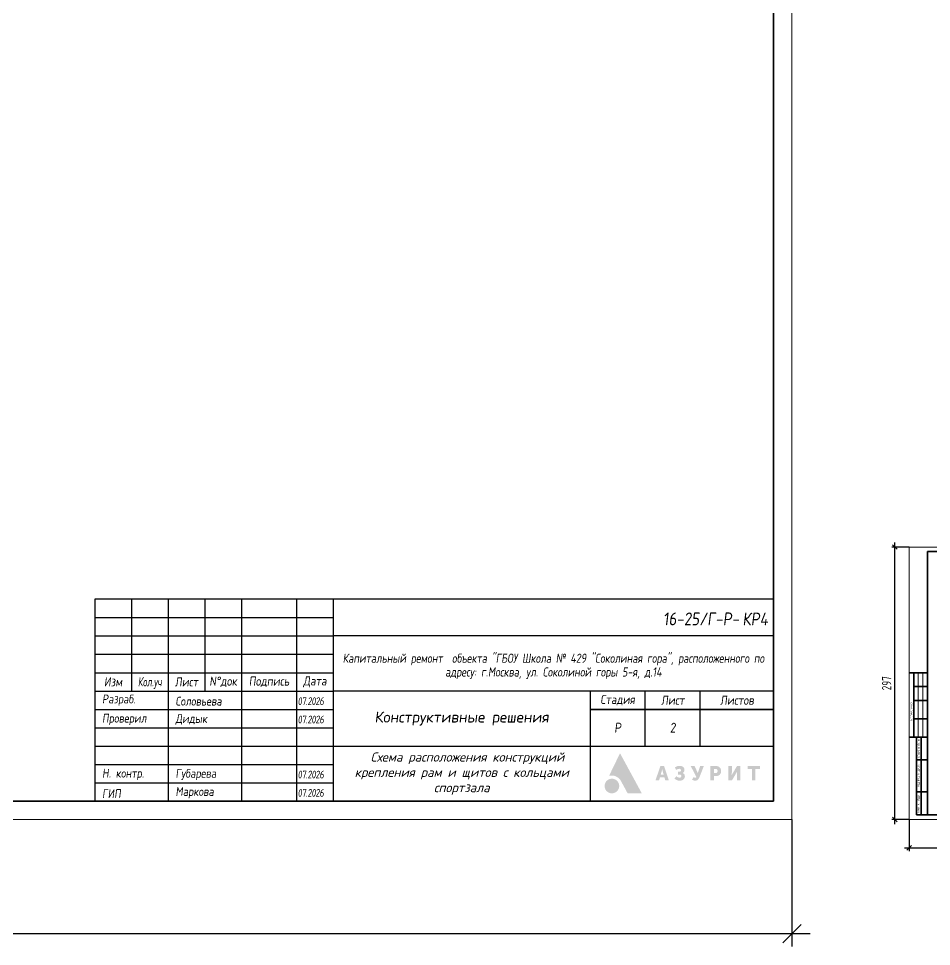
# Model space of a CAD drawing. Header units: millimetres. Extents: x 10124 to 8132345, y -95635 to 1386204.
# Drawn here: x 140512 to 165391, y 52853 to 78145 of the extents above; entities that cross this region are included whole.
import ezdxf
from ezdxf import colors
from ezdxf.entities.mleader import LeaderData, LeaderLine
from ezdxf.enums import TextEntityAlignment as Align
from ezdxf.math import Vec2, Vec3

# ---------------------------------------------------------------- set-up
doc = ezdxf.new("R2010")
doc.units = ezdxf.units.MM
doc.layers.get('DEFPOINTS').update_dxf_attribs({"color": 1})
doc.layers.add('_STAMP', color=7, linetype='Continuous')
doc.layers.add('ТХ_обор_спорт', color=5, linetype='Continuous')
doc.layers.add('_TEXT', color=7, linetype='Continuous', lineweight=30)
doc.styles.add('10', font='isocpeui.ttf', dxfattribs={"height": 25})
doc.styles.add('100', font='isocpeui.ttf', dxfattribs={"height": 250})
doc.styles.add('GOST', font='isocpeur.TTF')
doc.styles.add('ISOCPEUR', font='isocpeur.TTF', dxfattribs={"width": 0.85, "oblique": 7})
doc.styles.add('БДА100', font='romand.shx', dxfattribs={"width": 0.7})
doc.dimstyles.new('БДА1', dxfattribs={"dimtxt": 2, "dimasz": 1, "dimexe": 0.7, "dimexo": 0, "dimgap": 0.8, "dimtad": 1, "dimdec": 0, "dimrnd": 1, "dimzin": 0, "dimdsep": 46, "dimtxsty": 'БДА100', "dimblk": 'OBLIQUE', "dimcen": 2, "dimdle": 1, "dimadec": 0, "dimazin": 0, "dimtfac": 1, "dimtdec": 0, "dimtmove": 1, "dimatfit": 3, "dimldrblk": 'NONE', "dimfxl": 0.7, "dimtolj": 1, "dimtzin": 0, "dimlwd": -1, "dimlwe": -1, "dimarcsym": 0})

# ---------------------------------------------------------------- blocks, each defined once
blk = doc.blocks.new('_OBLIQUE')
at = {"color": 0, "linetype": 'ByBlock'}
blk.add_line((-0.5, -0.5), (0.5, 0.5), dxfattribs=at)
blk = doc.blocks.new('*D17')
at = {"layer": 'DEFPOINTS', "color": 0, "transparency": 16777216}
for p, q in [((0, 0), (0, -34.62)), ((594, 0), (594, -34.62)), ((-5, -31.12), (599, -31.12))]:
    blk.add_line(p, q, dxfattribs=at)
for p in [(0, 0), (594, 0), (594, -31.12)]:
    blk.add_point(p, dxfattribs=at)
at = {"layer": 'DEFPOINTS', "color": 0, "transparency": 16777216, "xscale": 5, "yscale": 5, "zscale": 5, "rotation": 180}
blk.add_blockref('_OBLIQUE', (0, -31.12), dxfattribs=at)
at = {"layer": 'DEFPOINTS', "color": 0, "transparency": 16777216, "xscale": 5, "yscale": 5, "zscale": 5}
blk.add_blockref('_OBLIQUE', (594, -31.12), dxfattribs=at)
at = {"layer": 'DEFPOINTS', "color": 0, "lineweight": 0, "transparency": 16777216, "insert": (105, -22.12), "char_height": 10, "attachment_point": 5, "style": 'БДА100'}
blk.add_mtext('\\A1;594', dxfattribs=at)
blk = doc.blocks.new('_None')
blk = doc.blocks.new('Логотип Азурит')
at = {"layer": '_STAMP', "linetype": 'Continuous', "true_color": 0x2a3756}
h = blk.add_hatch(color=159, dxfattribs=at)
h.dxf.hatch_style = 1
h.paths.add_polyline_path([(-39.4, 8.5), (-40.02, 9.65), (-40.61, 10.74), (-41.14, 11.7), (-41.62, 12.59), (-41.79, 12.89), (-41.86, 13.01), (-41.91, 12.94), (-41.99, 12.78), (-42.39, 11.96), (-42.77, 11.18), (-43.09, 10.5), (-43.47, 9.72), (-44.18, 8.26), (-44.5, 7.6), (-44.73, 7.14), (-44.85, 6.9), (-44.7, 6.93), (-44.51, 6.95), (-44.27, 6.97), (-44.09, 6.97), (-43.91, 6.96), (-43.74, 6.94), (-43.56, 6.91), (-43.39, 6.87), (-43.22, 6.81), (-43.05, 6.75), (-42.89, 6.68), (-42.73, 6.59), (-42.58, 6.5), (-42.43, 6.4), (-42.29, 6.29), (-42.15, 6.17), (-42.03, 6.04), (-41.91, 5.91), (-41.79, 5.77), (-41.72, 5.65), (-41.63, 5.5), (-41.3, 4.9), (-41.02, 4.39), (-40.57, 3.56), (-40.05, 2.59), (-39.78, 2.11), (-37.86, 2.11), (-36.5, 2.11), (-35.94, 2.12), (-36.48, 3.13), (-36.82, 3.75), (-37.16, 4.37), (-37.67, 5.33), (-38.2, 6.3), (-38.54, 6.93), (-38.87, 7.53)])
h = blk.add_hatch(color=159, dxfattribs=at)
h.dxf.hatch_style = 1
h.paths.add_polyline_path([(-29.3, 7.88), (-29.63, 8.84), (-29.86, 9.53), (-30.37, 9.54), (-30.87, 9.54), (-30.93, 9.38), (-31.26, 8.4), (-31.64, 7.27), (-31.97, 6.31), (-32.19, 5.64), (-32.05, 5.63), (-31.71, 5.62), (-31.23, 5.62), (-31.11, 6.03), (-30.99, 6.44), (-30.37, 6.44), (-29.75, 6.44), (-29.63, 6.03), (-29.52, 5.62), (-29.03, 5.62), (-28.54, 5.62), (-28.6, 5.8), (-28.93, 6.79)])
h.paths.add_polyline_path([(-30.77, 7.21), (-30.74, 7.31), (-30.56, 7.93), (-30.43, 8.43), (-30.39, 8.59), (-30.37, 8.65), (-30.35, 8.64), (-30.31, 8.45), (-30.22, 8.08), (-30.11, 7.66), (-30.01, 7.33), (-29.97, 7.21), (-30.37, 7.21)], flags=16)
h = blk.add_hatch(color=159, dxfattribs=at)
h.dxf.hatch_style = 1
h.paths.add_polyline_path([(-24.39, 7.35), (-24.47, 7.43), (-24.56, 7.5), (-24.66, 7.56), (-24.81, 7.65), (-24.74, 7.69), (-24.65, 7.75), (-24.55, 7.86), (-24.45, 7.97), (-24.38, 8.09), (-24.35, 8.18), (-24.32, 8.25), (-24.31, 8.34), (-24.3, 8.45), (-24.3, 8.65), (-24.31, 8.73), (-24.34, 8.82), (-24.41, 8.99), (-24.51, 9.14), (-24.63, 9.28), (-24.78, 9.39), (-24.95, 9.48), (-25.13, 9.55), (-25.34, 9.59), (-25.56, 9.6), (-25.74, 9.6), (-25.91, 9.58), (-26.08, 9.55), (-26.23, 9.51), (-26.39, 9.46), (-26.53, 9.39), (-26.67, 9.32), (-26.8, 9.23), (-26.9, 9.15), (-26.81, 8.98), (-26.64, 8.66), (-26.54, 8.5), (-26.51, 8.5), (-26.46, 8.54), (-26.35, 8.61), (-26.21, 8.67), (-26.07, 8.73), (-25.93, 8.77), (-25.82, 8.79), (-25.72, 8.79), (-25.62, 8.79), (-25.53, 8.76), (-25.46, 8.73), (-25.39, 8.68), (-25.34, 8.62), (-25.3, 8.55), (-25.26, 8.45), (-25.26, 8.36), (-25.27, 8.27), (-25.32, 8.18), (-25.36, 8.13), (-25.39, 8.08), (-25.44, 8.05), (-25.49, 8.02), (-25.63, 7.99), (-25.84, 7.98), (-26.1, 7.97), (-26.1, 7.6), (-26.1, 7.24), (-25.78, 7.23), (-25.54, 7.21), (-25.45, 7.2), (-25.38, 7.18), (-25.33, 7.15), (-25.28, 7.12), (-25.25, 7.08), (-25.21, 7.02), (-25.19, 6.96), (-25.17, 6.9), (-25.17, 6.76), (-25.18, 6.7), (-25.2, 6.64), (-25.23, 6.58), (-25.26, 6.53), (-25.31, 6.49), (-25.37, 6.45), (-25.44, 6.43), (-25.52, 6.41), (-25.69, 6.39), (-25.78, 6.39), (-25.87, 6.41), (-26, 6.45), (-26.16, 6.51), (-26.3, 6.6), (-26.43, 6.69), (-26.53, 6.76), (-26.77, 6.45), (-26.93, 6.26), (-26.97, 6.2), (-26.98, 6.15), (-26.97, 6.11), (-26.94, 6.07), (-26.82, 5.97), (-26.62, 5.84), (-26.41, 5.73), (-26.19, 5.65), (-25.97, 5.59), (-25.78, 5.57), (-25.53, 5.57), (-25.3, 5.58), (-25.12, 5.61), (-24.99, 5.65), (-24.87, 5.71), (-24.75, 5.78), (-24.64, 5.85), (-24.54, 5.94), (-24.45, 6.03), (-24.37, 6.13), (-24.31, 6.23), (-24.25, 6.37), (-24.21, 6.51), (-24.2, 6.66), (-24.2, 6.82), (-24.21, 6.94), (-24.24, 7.06), (-24.28, 7.16), (-24.33, 7.26)])
h = blk.add_hatch(color=159, dxfattribs=at)
h.dxf.hatch_style = 1
h.paths.add_polyline_path([(-19.61, 8.04), (-19.36, 8.68), (-19.14, 9.22), (-19.03, 9.53), (-19.17, 9.54), (-19.52, 9.54), (-20.02, 9.54), (-20.05, 9.44), (-20.31, 8.65), (-20.59, 7.81), (-20.63, 7.68), (-20.66, 7.62), (-20.67, 7.61), (-20.7, 7.67), (-20.82, 7.97), (-21.01, 8.4), (-21.34, 9.1), (-21.54, 9.54), (-22.06, 9.54), (-22.58, 9.54), (-22.4, 9.17), (-21.88, 8.17), (-21.32, 7.06), (-21.11, 6.63), (-21.09, 6.56), (-21.1, 6.52), (-21.15, 6.45), (-21.21, 6.41), (-21.28, 6.38), (-21.37, 6.37), (-21.45, 6.37), (-21.55, 6.39), (-21.64, 6.43), (-21.74, 6.49), (-21.82, 6.53), (-21.86, 6.49), (-21.92, 6.39), (-22.11, 6.05), (-22.23, 5.85), (-22.18, 5.81), (-22.08, 5.75), (-21.95, 5.69), (-21.81, 5.63), (-21.69, 5.59), (-21.51, 5.57), (-21.31, 5.57), (-21.12, 5.59), (-20.97, 5.62), (-20.88, 5.66), (-20.79, 5.71), (-20.71, 5.77), (-20.63, 5.84), (-20.56, 5.93), (-20.48, 6.02), (-20.35, 6.23), (-20.28, 6.35), (-20.21, 6.51), (-19.92, 7.25)])
h = blk.add_hatch(color=159, dxfattribs=at)
h.dxf.hatch_style = 1
h.paths.add_polyline_path([(-14.46, 7.53), (-14.41, 7.64), (-14.37, 7.74), (-14.33, 7.96), (-14.31, 8.19), (-14.32, 8.41), (-14.37, 8.63), (-14.45, 8.83), (-14.5, 8.93), (-14.55, 9.02), (-14.62, 9.1), (-14.69, 9.18), (-14.81, 9.29), (-14.92, 9.37), (-15.06, 9.43), (-15.21, 9.49), (-15.33, 9.52), (-15.49, 9.53), (-16.3, 9.54), (-17.21, 9.54), (-17.21, 7.58), (-17.21, 5.62), (-16.73, 5.62), (-16.25, 5.62), (-16.25, 6.23), (-16.25, 6.83), (-15.87, 6.83), (-15.58, 6.84), (-15.35, 6.86), (-15.17, 6.91), (-14.99, 6.98), (-14.83, 7.08), (-14.69, 7.2), (-14.56, 7.36)])
h.paths.add_polyline_path([(-15.6, 7.68), (-15.67, 7.66), (-15.95, 7.66), (-16.25, 7.66), (-16.25, 8.2), (-16.25, 8.74), (-15.93, 8.73), (-15.64, 8.72), (-15.57, 8.7), (-15.51, 8.67), (-15.42, 8.6), (-15.35, 8.51), (-15.32, 8.45), (-15.3, 8.39), (-15.29, 8.19), (-15.29, 8.07), (-15.3, 8), (-15.32, 7.94), (-15.35, 7.88), (-15.39, 7.82), (-15.43, 7.78), (-15.53, 7.71)], flags=16)
h = blk.add_hatch(color=159, dxfattribs=at)
h.dxf.hatch_style = 1
h.paths.add_polyline_path([(-10.09, 7.82), (-9.98, 8.03), (-9.94, 8.12), (-9.95, 7.93), (-9.96, 7.49), (-9.97, 6.69), (-9.97, 5.62), (-9.5, 5.62), (-9.04, 5.62), (-9.04, 7.58), (-9.04, 9.54), (-9.51, 9.54), (-9.99, 9.54), (-10.36, 8.91), (-10.84, 8.1), (-11.03, 7.78), (-11.26, 7.34), (-11.37, 7.13), (-11.42, 7.05), (-11.41, 7.31), (-11.39, 7.78), (-11.39, 8.55), (-11.39, 9.54), (-11.86, 9.54), (-12.34, 9.54), (-12.34, 7.58), (-12.34, 5.62), (-11.86, 5.62), (-11.37, 5.62), (-11.18, 5.95), (-10.61, 6.89), (-10.31, 7.42)])
h = blk.add_hatch(color=159, dxfattribs=at)
h.dxf.hatch_style = 1
h.paths.add_polyline_path([(-3.74, 9.14), (-3.74, 9.54), (-5.42, 9.54), (-7.09, 9.54), (-7.09, 9.14), (-7.09, 8.74), (-6.5, 8.74), (-5.9, 8.74), (-5.9, 7.18), (-5.9, 5.62), (-5.43, 5.62), (-4.95, 5.62), (-4.95, 7.18), (-4.95, 8.74), (-4.35, 8.74), (-3.74, 8.74)])
at = {"layer": '_STAMP', "linetype": 'Continuous', "true_color": 0x1447b7}
h = blk.add_hatch(color=162, dxfattribs=at)
h.dxf.hatch_style = 1
h.paths.add_polyline_path([(-42.09, 4.22), (-42.11, 4.4), (-42.15, 4.58), (-42.2, 4.76), (-42.27, 4.93), (-42.35, 5.1), (-42.45, 5.26), (-42.57, 5.41), (-42.7, 5.55), (-42.8, 5.64), (-42.91, 5.72), (-43.14, 5.86), (-43.38, 5.97), (-43.63, 6.05), (-43.89, 6.09), (-44.15, 6.1), (-44.42, 6.07), (-44.55, 6.04), (-44.68, 6.01), (-44.87, 5.94), (-45.05, 5.85), (-45.22, 5.74), (-45.37, 5.62), (-45.51, 5.49), (-45.63, 5.35), (-45.75, 5.19), (-45.84, 5.03), (-45.92, 4.85), (-45.98, 4.67), (-46.03, 4.49), (-46.06, 4.29), (-46.07, 4.1), (-46.05, 3.9), (-46.02, 3.7), (-45.97, 3.51), (-45.92, 3.37), (-45.87, 3.24), (-45.8, 3.11), (-45.72, 2.99), (-45.64, 2.88), (-45.54, 2.77), (-45.44, 2.67), (-45.33, 2.57), (-45.22, 2.49), (-45.1, 2.41), (-44.98, 2.34), (-44.85, 2.28), (-44.72, 2.22), (-44.58, 2.18), (-44.44, 2.15), (-44.3, 2.13), (-44.05, 2.12), (-43.8, 2.14), (-43.57, 2.19), (-43.34, 2.26), (-43.12, 2.37), (-42.92, 2.5), (-42.73, 2.65), (-42.56, 2.83), (-42.44, 2.99), (-42.34, 3.15), (-42.26, 3.32), (-42.19, 3.49), (-42.14, 3.67), (-42.11, 3.85), (-42.09, 4.03)])
blk = doc.blocks.new('*D2295')
at = {"layer": 'DEFPOINTS', "color": 0, "transparency": 16777216}
for p, q in [((0, 0), (0, -34.6)), ((420, 0), (420, -34.6)), ((-5, -31.1), (425, -31.1))]:
    blk.add_line(p, q, dxfattribs=at)
for p in [(0, 0), (420, 0), (420, -31.1)]:
    blk.add_point(p, dxfattribs=at)
at = {"layer": 'DEFPOINTS', "color": 0, "transparency": 16777216, "xscale": 5, "yscale": 5, "zscale": 5, "rotation": 180}
blk.add_blockref('_OBLIQUE', (0, -31.1), dxfattribs=at)
at = {"layer": 'DEFPOINTS', "color": 0, "transparency": 16777216, "xscale": 5, "yscale": 5, "zscale": 5}
blk.add_blockref('_OBLIQUE', (420, -31.1), dxfattribs=at)
at = {"layer": 'DEFPOINTS', "color": 0, "lineweight": 0, "transparency": 16777216, "insert": (105, -22.1), "char_height": 10, "attachment_point": 5, "style": 'БДА100'}
blk.add_mtext('\\A1;420', dxfattribs=at)
blk = doc.blocks.new('*D2296')
at = {"layer": 'DEFPOINTS', "color": 0, "transparency": 16777216}
for p, q in [((0, 297), (-19, 297)), ((-15.5, -5), (-15.5, 302)), ((0, 0), (-19, 0))]:
    blk.add_line(p, q, dxfattribs=at)
for p in [(-15.5, 297), (0, 297), (0, 0)]:
    blk.add_point(p, dxfattribs=at)
at = {"layer": 'DEFPOINTS', "color": 0, "transparency": 16777216, "xscale": 5, "yscale": 5, "zscale": 5}
for p, rotation in [((-15.5, 297), 90), ((-15.5, 0), 270)]:
    blk.add_blockref('_OBLIQUE', p, dxfattribs=dict(at, rotation=rotation))
at = {"layer": 'DEFPOINTS', "color": 0, "lineweight": 0, "transparency": 16777216, "insert": (-24.5, 148.5), "char_height": 10, "attachment_point": 5, "rotation": 90, "style": 'БДА100'}
blk.add_mtext('\\A1;297', dxfattribs=at)
blk = doc.blocks.new('*U16')
at = {"color": 44, "lineweight": 20, "ltscale": 10}
for p, q in [((594, 0), (594, 420)), ((0, 0), (594, 0))]:
    blk.add_line(p, q, dxfattribs=at)
at = {"color": 137, "lineweight": 35, "ltscale": 10}
for p, q in [((589, 5), (589, 415)), ((8.04, 5), (589, 5))]:
    blk.add_line(p, q, dxfattribs=at)
at = {"color": 44, "lineweight": 13, "style": 'GOST', "oblique": 10, "width": 0.8}
for tag in ['ФОРМАТВЕРТ', 'ФОРМАТГОРИЗ']:
    blk.add_attdef(tag, (542.98, 1.6), '', height=2, dxfattribs=at)
at = {"layer": 'DEFPOINTS', "color": 251, "lineweight": 0}
dim = blk.add_linear_dim(base=(594, -31.12), p1=(0, 0), p2=(594, 0), dimstyle='БДА1', override={"dimscale": 5}, dxfattribs=at)
dim.commit()
dim.dimension.update_dxf_attribs({"geometry": '*D17', "text_midpoint": (105, -31.12), "dimtype": 128})
blk = doc.blocks.new('*U2294')
at = {"color": 44, "lineweight": 20, "ltscale": 10}
for p, q in [((420, 297), (0, 297)), ((0, 297), (0, 0)), ((420, 0), (420, 297)), ((0, 0), (420, 0))]:
    blk.add_line(p, q, dxfattribs=at)
at = {"color": 137, "lineweight": 35, "ltscale": 10}
for p, q in [((415, 292), (20, 292)), ((20, 292), (20, 5)), ((415, 5), (415, 292)), ((0, 159.8), (20, 159.8)), ((5, 89.8), (5, 159.8)), ((5, 144.8), (20, 144.8)), ((5, 129.8), (20, 129.8)), ((5, 109.8), (20, 109.8)), ((0, 89.8), (20, 89.8)), ((8, 89.8), (8, 5)), ((13, 89.8), (13, 5)), ((8, 64.8), (20, 64.8)), ((8, 30), (20, 30)), ((8, 5), (415, 5))]:
    blk.add_line(p, q, dxfattribs=at)
at = {"color": 44, "lineweight": 13}
for p, q in [((10, 89.8), (10, 159.8)), ((15, 89.8), (15, 159.8))]:
    blk.add_line(p, q, dxfattribs=at)
at = {"color": 0, "lineweight": 13, "char_height": 2.041, "attachment_point": 5, "rotation": 90, "style": 'GOST'}
for s, insert, width in [('СОГЛАСОВАНО', (2.5, 117.3), 55), ('ВЗАМ. ИНВ. N', (10.5, 77.3), 25), ('ПОДПИСЬ И ДАТА', (10.5, 47.4), 34.798), ('ИНВ. N ПОДЛ.', (10.5, 17.6), 24.801)]:
    blk.add_mtext(s, dxfattribs=dict(at, insert=insert, width=width))
at = {"color": 44, "lineweight": 13, "style": 'GOST', "oblique": 10, "width": 0.8}
for tag in ['ФОРМАТВЕРТ', 'ФОРМАТГОРИЗ']:
    blk.add_attdef(tag, (369, 1.6), '', height=2, dxfattribs=at)
at = {"layer": 'DEFPOINTS', "color": 251, "lineweight": 0}
dim = blk.add_linear_dim(base=(-15.5, 297), p1=(0, 0), p2=(0, 297), angle=90, dimstyle='БДА1', override={"dimscale": 5}, dxfattribs=at)
dim.commit()
dim.dimension.update_dxf_attribs({"geometry": '*D2296', "text_midpoint": (-15.5, 148.5), "dimtype": 160})
dim = blk.add_linear_dim(base=(420, -31.1), p1=(0, 0), p2=(420, 0), dimstyle='БДА1', override={"dimscale": 5}, dxfattribs=at)
dim.commit()
dim.dimension.update_dxf_attribs({"geometry": '*D2295', "text_midpoint": (105, -31.1), "dimtype": 160})

msp = doc.modelspace()

# ---------------------------------------------------------------- linework, layer by layer
at = {"layer": '_STAMP'}
for p, q in [((143590.351, 62315.306), (143590.351, 59815.306)), ((144590.351, 62315.306), (144590.351, 56815.306)), ((145590.351, 62315.306), (145590.351, 59815.306)), ((146590.351, 62315.306), (146590.351, 56815.306)), ((148090.351, 62315.306), (148090.351, 56815.306)), ((149090.351, 62315.306), (149090.351, 56815.306)), ((142590.351, 61815.306), (149090.351, 61815.306)), ((142590.351, 61315.306), (149090.351, 61315.306)), ((161090.351, 61315.306), (149090.351, 61315.306)), ((142590.351, 60815.306), (149090.351, 60815.306)), ((142590.351, 60315.306), (149090.351, 60315.306)), ((142590.351, 59815.306), (149090.351, 59815.306)), ((161090.351, 59815.306), (149090.351, 59815.306)), ((156090.351, 59815.306), (156090.351, 56815.306)), ((157590.351, 59315.306), (157590.351, 59815.306)), ((159090.351, 59315.306), (159090.351, 59815.306)), ((142590.351, 59315.306), (149090.351, 59315.306)), ((156090.351, 59315.306), (157590.351, 59315.306)), ((157590.351, 59315.306), (156090.351, 59315.306)), ((157590.351, 59315.306), (159090.351, 59315.306)), ((157590.351, 58315.306), (157590.351, 59315.306)), ((159090.351, 59315.306), (157590.351, 59315.306)), ((159090.351, 59315.306), (161090.351, 59315.306)), ((159090.351, 58315.306), (159090.351, 59315.306)), ((161090.351, 59315.306), (159090.351, 59315.306)), ((142590.351, 58815.306), (149090.351, 58815.306)), ((142590.351, 58315.306), (149090.351, 58315.306)), ((149090.351, 58315.306), (161090.351, 58315.306)), ((142590.351, 57815.306), (149090.351, 57815.306)), ((142590.351, 57315.306), (149090.351, 57315.306))]:
    msp.add_line(p, q, dxfattribs=at)
msp.add_lwpolyline([(142590.351, 56815.306), (161090.351, 56815.306), (161090.351, 62315.306), (142590.351, 62315.306)], close=True, dxfattribs=at)

# ---------------------------------------------------------------- block references
for name, p, xscale, yscale, zscale in [('*U16', (102190.351, 56315.306), 100, 100, 100), ('*U2294', (164783.367, 56315.306), 25, 25, 25)]:
    msp.add_blockref(name, p, dxfattribs=dict(xscale=xscale, yscale=yscale, zscale=zscale))
at = {"linetype": 'Continuous', "xscale": 100, "yscale": 100, "zscale": 100}
msp.add_blockref('Логотип Азурит', (161090.351, 56815.306), dxfattribs=at)

# ---------------------------------------------------------------- texts
at = {"color": 0, "lineweight": 9, "attachment_point": 5}
for s, insert, char_height, width, style in [('Р', (156840.351, 58815.306), 270, 1500, 'ISOCPEUR'), ('2', (158340.351, 58815.306), 270, 1500, 'ISOCPEUR'), ('\\pxi1.23419;Схема расположения конструкций крепления рам и щитов с кольцами спортзала', (152590.351, 57565.306), 250, 7000, '10')]:
    msp.add_mtext(s, dxfattribs=dict(at, insert=insert, char_height=char_height, width=width, style=style))
at = {"layer": '_TEXT', "color": 1, "style": 'ISOCPEUR', "oblique": 7, "width": 0.85}
msp.add_text('КР4 ', height=350, dxfattribs=at).set_placement((160240.448, 61777.8), align=Align.MIDDLE_LEFT)
at = {"layer": '_TEXT', "color": 5, "line_spacing_factor": 0.9, "style": 'ISOCPEUR'}
for s, width, heights, insert, char_height, attachment_point in [('16-25/Г-Р-', 6915.86132, [961.004], (160152.864, 61781.223), 350, 6), ('{\\Q8;\\W0.8;\\C7;Капитальный ремонт  объекта "ГБОУ Школа № 429 "Соколиная гора", расположенного по адресу: г.Москва, ул. Соколиной горы 5-я, д.14}', 12000, [1400.937], (155090.351, 60487.905), 250, 5), ('{\\W1;Конструктивные решения}', 6915.86132, [1456.676], (152590.351, 59065.306), 300, 5)]:
    msp.add_mtext_dynamic_manual_height_columns(s, width=width, gutter_width=0, heights=heights, dxfattribs=dict(at, insert=insert, char_height=char_height, attachment_point=attachment_point))
at = {"layer": '_TEXT', "style": 'ISOCPEUR'}
for s, width, insert, char_height, attachment_point in [('N%%Dдок', 1000, (146090.351, 60065.306), 250, 5), ('Подпись', 1000, (147340.351, 60065.306), 250, 5), ('Дата', 1000, (148590.351, 60065.306), 250, 5), ('Изм', 1000, (143090.351, 60065.306), 250, 5), ('{\\W0.7;Кол.уч}', 1000, (144090.351, 60031.919), 250, 5), ('Лист', 1000, (145090.351, 60065.306), 250, 5), ('Разраб.', 2000, (142790.351, 59565.306), 240, 4), ('Стадия', 1500, (156840.351, 59565.306), 250, 5), ('Лист', 1500, (158340.351, 59565.306), 250, 5), ('Листов', 1500, (160090.351, 59565.306), 250, 5), ('Проверил', 2000, (142790.351, 59042.103), 240, 4), ('Н. контр.', 2000, (142790.351, 57542.103), 240, 4), ('ГИП', 2000, (142790.351, 57019.118), 240, 4)]:
    msp.add_mtext_dynamic_manual_height_columns(s, width=width, gutter_width=1250, heights=[0], dxfattribs=dict(at, insert=insert, char_height=char_height, attachment_point=attachment_point))
at = {"layer": '_TEXT', "color": 1, "attachment_point": 4, "style": 'ISOCPEUR'}
for s, width, insert, char_height in [('Соловьева', 1903.612, (144790.351, 59538.673), 240), ('{\\W0.82;\\T0.92;07.2026}', 748.94232, (148120.351, 59538.673), 210), ('{\\W0.82;\\T0.92;07.2026}', 748.94232, (148120.351, 59038.673), 210), ('{\\W0.82;\\T0.92;07.2026}', 748.94232, (148120.351, 57538.673), 210), ('{\\W0.82;\\T0.92;07.2026}', 748.94232, (148120.351, 57038.673), 210)]:
    msp.add_mtext_dynamic_manual_height_columns(s, width=width, gutter_width=1250, heights=[0], dxfattribs=dict(at, insert=insert, char_height=char_height))
at = {"layer": '_TEXT', "color": 5, "char_height": 240, "attachment_point": 4, "style": 'ISOCPEUR'}
for s, insert in [('Дидык', (144790.351, 59038.673)), ('Губарева', (144790.351, 57538.673)), ('Маркова', (144790.351, 57044.103))]:
    msp.add_mtext_dynamic_manual_height_columns(s, width=1903.612, gutter_width=1250, heights=[0], dxfattribs=dict(at, insert=insert))

# ---------------------------------------------------------------- leaders
at = {"layer": 'ТХ_обор_спорт', "color": 250}
ml = msp.add_multileader_mtext('Standard', dxfattribs=at)
ml.set_content('\\pxsm1,qc;Щит баскетбольный (тренировочный) с фермой и кольцом', color=7, style='100')
ml.set_leader_properties(color=256, lineweight=25)
ml.build(insert=Vec2(0, 0))
ml.multileader.update_dxf_attribs({"text_left_attachment_type": 6, "text_right_attachment_type": 6, "dogleg_length": 150, "arrow_head_size": 225, "scale": 75})
ctx = ml.context
ctx.base_point, ctx.scale, ctx.char_height, ctx.arrow_head_size, ctx.landing_gap_size, ctx.plane_origin = Vec3(111607.612, 77364.608), 75, 187.5, 225, 150, Vec3(148752.361, 57798.842)
ctx.left_attachment, ctx.right_attachment, ctx.text_align_type = 6, 6, 1
notes = []
notes.append((ctx, [(1, (1, 1, 0), (114514.004, 77364.608), (-1, 0), 150, [(1, [(114922.256, 76316.564)], 0, [])])]))
ctx.mtext.insert, ctx.mtext.width, ctx.mtext.defined_height, ctx.mtext.alignment, ctx.mtext.line_spacing_factor, ctx.mtext.flow_direction = Vec3(112985.808, 77608.358), 2692.81306, 2275.552, 2, 0.8, 5
ml = msp.add_multileader_mtext('Standard', dxfattribs=at)
ml.set_content('\\pxsm1,qc;Щит баскетбольный (тренировочный) с фермой и кольцом', color=7, style='100')
ml.set_leader_properties(color=256, lineweight=25)
ml.build(insert=Vec2(0, 0))
ml.multileader.update_dxf_attribs({"text_left_attachment_type": 6, "text_right_attachment_type": 6, "dogleg_length": 150, "arrow_head_size": 225, "scale": 75})
ctx = ml.context
ctx.base_point, ctx.scale, ctx.char_height, ctx.arrow_head_size, ctx.landing_gap_size, ctx.plane_origin = Vec3(123607.612, 77365.388), 75, 187.5, 225, 150, Vec3(160752.361, 57799.622)
ctx.left_attachment, ctx.right_attachment, ctx.text_align_type = 6, 6, 1
notes.append((ctx, [(1, (1, 1, 0), (126514.004, 77365.388), (-1, 0), 150, [(1, [(126922.256, 76317.343)], 0, [])])]))
ctx.mtext.insert, ctx.mtext.width, ctx.mtext.defined_height, ctx.mtext.alignment, ctx.mtext.line_spacing_factor, ctx.mtext.flow_direction = Vec3(124985.808, 77609.138), 2692.81306, 2275.552, 2, 0.8, 5
ml = msp.add_multileader_mtext('Standard', dxfattribs=at)
ml.set_content('\\pxsm1,qc;Ст2', color=7, style='100')
ml.set_leader_properties(color=256, lineweight=25)
ml.build(insert=Vec2(0, 0))
ml.multileader.update_dxf_attribs({"text_left_attachment_type": 6, "text_right_attachment_type": 6, "dogleg_length": 150, "arrow_head_size": 225, "scale": 75})
ctx = ml.context
ctx.base_point, ctx.scale, ctx.char_height, ctx.arrow_head_size, ctx.landing_gap_size, ctx.plane_origin = Vec3(113192.76, 76237.021), 75, 187.5, 225, 150, Vec3(75336.289, 57361.961)
ctx.left_attachment, ctx.right_attachment, ctx.text_align_type = 6, 6, 1
notes.append((ctx, [(0, (1, 1, 0), (114084.379, 76237.021), (-1, 0), 150, [(1, [(114556.487, 75136.564)], 0, [])])]))
ctx.mtext.insert, ctx.mtext.width, ctx.mtext.defined_height, ctx.mtext.alignment, ctx.mtext.line_spacing_factor, ctx.mtext.flow_direction = Vec3(113563.57, 76462.021), 2692.81306, 2275.552, 2, 0.8, 5
ml = msp.add_multileader_mtext('Standard', dxfattribs=at)
ml.set_content('\\pxsm1,qc;Ст2', color=7, style='100')
ml.set_leader_properties(color=256, lineweight=25)
ml.build(insert=Vec2(0, 0))
ml.multileader.update_dxf_attribs({"text_left_attachment_type": 6, "text_right_attachment_type": 6, "dogleg_length": 150, "arrow_head_size": 225, "scale": 75})
ctx = ml.context
ctx.base_point, ctx.scale, ctx.char_height, ctx.arrow_head_size, ctx.landing_gap_size, ctx.plane_origin = Vec3(115910.132, 76237.021), 75, 187.5, 225, 150, Vec3(154508.223, 57361.961)
ctx.left_attachment, ctx.right_attachment, ctx.text_align_type = 6, 6, 1
notes.append((ctx, [(0, (1, 1, 0), (115760.132, 76237.021), (1, 0), 150, [(1, [(115288.024, 75136.564)], 0, [])])]))
ctx.mtext.insert, ctx.mtext.width, ctx.mtext.defined_height, ctx.mtext.alignment, ctx.mtext.line_spacing_factor, ctx.mtext.flow_direction = Vec3(116280.942, 76462.021), 2692.81306, 2275.552, 2, 0.8, 5
ml = msp.add_multileader_mtext('Standard', dxfattribs=at)
ml.set_content('\\pxsm1,qc;Ст2', color=7, style='100')
ml.set_leader_properties(color=256, lineweight=25)
ml.build(insert=Vec2(0, 0))
ml.multileader.update_dxf_attribs({"text_left_attachment_type": 6, "text_right_attachment_type": 6, "dogleg_length": 150, "arrow_head_size": 225, "scale": 75})
ctx = ml.context
ctx.base_point, ctx.scale, ctx.char_height, ctx.arrow_head_size, ctx.landing_gap_size, ctx.plane_origin = Vec3(125198.529, 76237.021), 75, 187.5, 225, 150, Vec3(87342.058, 57361.961)
ctx.left_attachment, ctx.right_attachment, ctx.text_align_type = 6, 6, 1
notes.append((ctx, [(0, (1, 1, 0), (126090.148, 76237.021), (-1, 0), 150, [(1, [(126562.256, 75136.564)], 0, [])])]))
ctx.mtext.insert, ctx.mtext.width, ctx.mtext.defined_height, ctx.mtext.alignment, ctx.mtext.line_spacing_factor, ctx.mtext.flow_direction = Vec3(125569.338, 76462.021), 2692.81306, 2275.552, 2, 0.8, 5
ml = msp.add_multileader_mtext('Standard', dxfattribs=at)
ml.set_content('\\pxsm1,qc;Ст2', color=7, style='100')
ml.set_leader_properties(color=256, lineweight=25)
ml.build(insert=Vec2(0, 0))
ml.multileader.update_dxf_attribs({"text_left_attachment_type": 6, "text_right_attachment_type": 6, "dogleg_length": 150, "arrow_head_size": 225, "scale": 75})
ctx = ml.context
ctx.base_point, ctx.scale, ctx.char_height, ctx.arrow_head_size, ctx.landing_gap_size, ctx.plane_origin = Vec3(127915.901, 76237.021), 75, 187.5, 225, 150, Vec3(166513.992, 57361.961)
ctx.left_attachment, ctx.right_attachment, ctx.text_align_type = 6, 6, 1
notes.append((ctx, [(0, (1, 1, 0), (127765.901, 76237.021), (1, 0), 150, [(1, [(127293.793, 75136.564)], 0, [])])]))
ctx.mtext.insert, ctx.mtext.width, ctx.mtext.defined_height, ctx.mtext.alignment, ctx.mtext.line_spacing_factor, ctx.mtext.flow_direction = Vec3(128286.711, 76462.021), 2692.81306, 2275.552, 2, 0.8, 5
for ctx, leaders in notes:
    for number, flags, end, landing, length, lines in leaders:
        leader = LeaderData()
        leader.index, (leader.has_last_leader_line, leader.has_dogleg_vector, leader.attachment_direction) = number, flags
        leader.last_leader_point, leader.dogleg_vector, leader.dogleg_length = Vec3(end), Vec3(landing), length
        for number, points, colour, breaks in lines:
            line = LeaderLine()
            line.index, line.vertices, line.color, line.breaks = number, Vec3.list(points), colors.encode_raw_color(colour), breaks
            leader.lines.append(line)
        ctx.leaders.append(leader)

doc.saveas('drawing.dxf')
